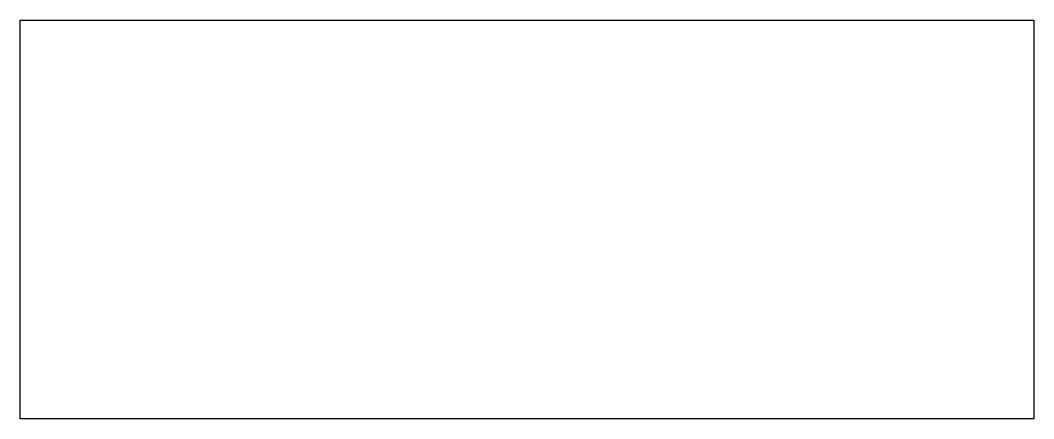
# Model space of a CAD drawing. Header units: inches. Extents: x -334 to 947, y -648 to -144.
import ezdxf

# ---------------------------------------------------------------- set-up
doc = ezdxf.new("R2010")
doc.units = ezdxf.units.IN
doc.header["$MEASUREMENT"] = 0
doc.layers.add('Layer 1', color=7, linetype='Continuous')
picture_1 = doc.add_image_def('image1.png', size_in_pixel=(1170, 460))

msp = doc.modelspace()

# ---------------------------------------------------------------- pictures from other files: only their frames are drawn
at = {"layer": 'Layer 1'}
image = msp.add_image(picture_1, insert=(-334.3, -648), size_in_units=(1281.5, 503.9), dxfattribs=at)

doc.saveas('drawing.dxf')
